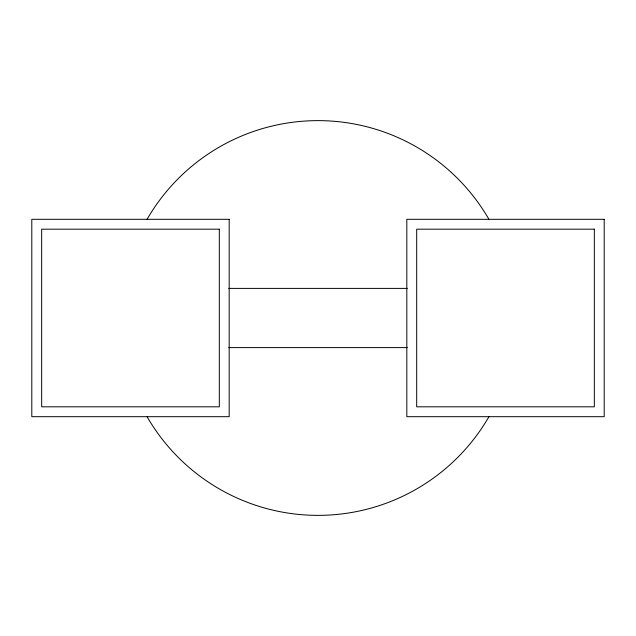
<?xml version="1.0" encoding="UTF-8"?>
<svg xmlns="http://www.w3.org/2000/svg" width="636" height="636" viewBox="0 0 636 636"><rect width="100%" height="100%" fill="white"/><g stroke="black" fill="none" stroke-linecap="round" stroke-linejoin="round"><path stroke-width="0.95" d="M228.729 288.394L407.302 288.394M228.729 347.606L407.302 347.606M489.02 416.54A197.383 197.383 0 0 1 147.155 416.842M146.98 219.46A197.383 197.383 0 0 1 488.846 219.158M229.183 219.309L31.8 219.309L31.8 416.691L229.183 416.691L229.183 219.309M604.2 219.309L406.817 219.309L406.817 416.691L604.2 416.691L604.2 219.309M219.309 229.183L41.666 229.183L41.666 406.817L219.309 406.817L219.309 229.183M594.334 229.183L416.691 229.183L416.691 406.817L594.334 406.817L594.334 229.183"/></g></svg>
